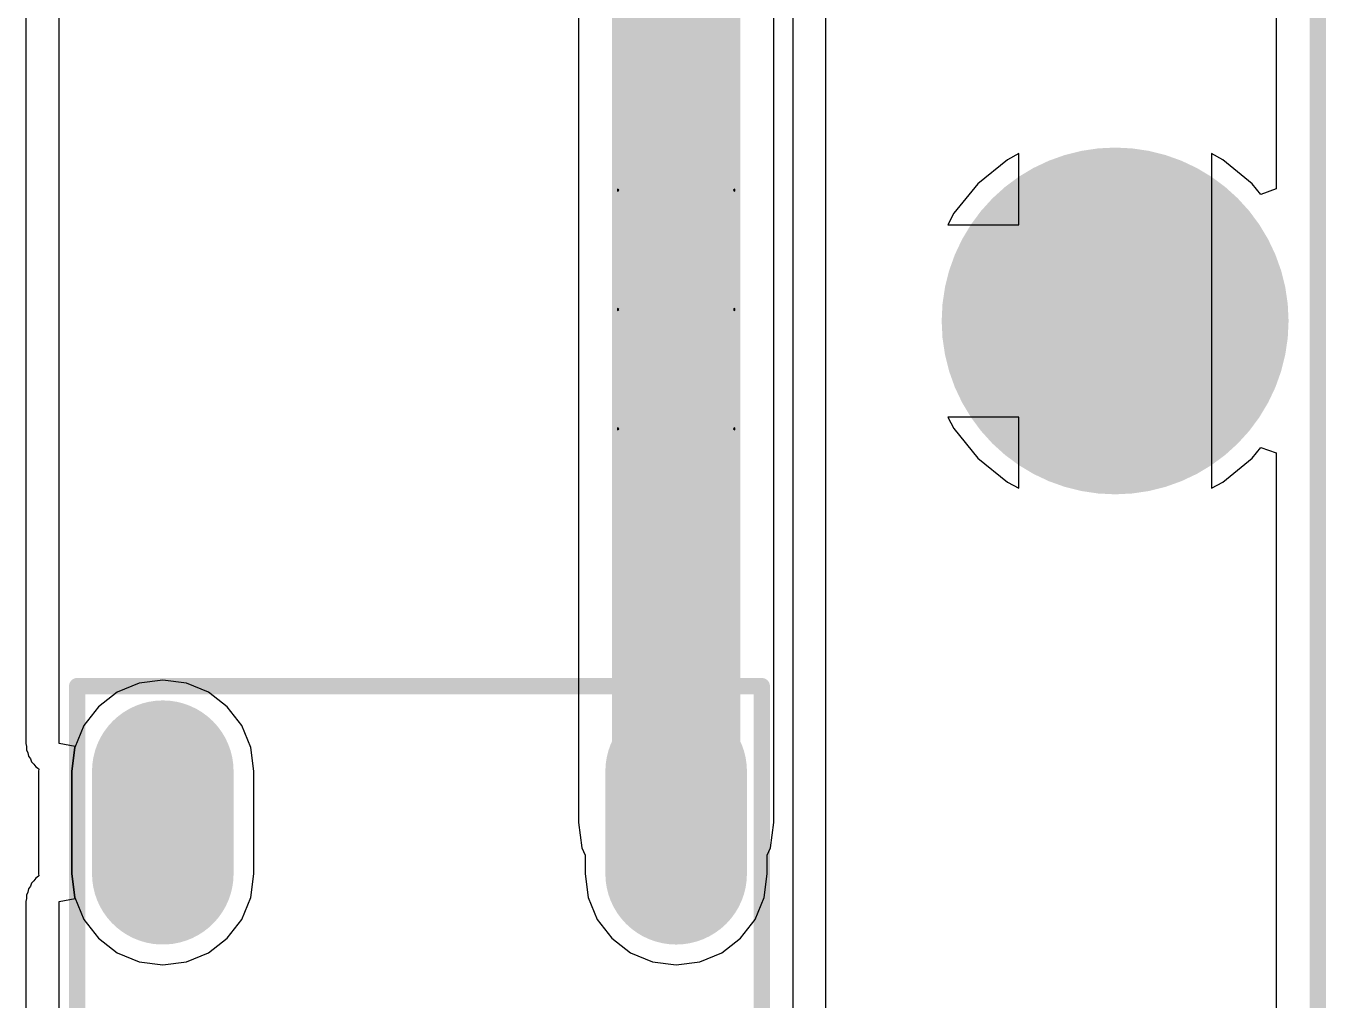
# Model space of a CAD drawing. Extents: x 84.4 to 114.7, y 49.3 to 76.6.
# Drawn here: x 104.41 to 114.54, y 60.14 to 67.73 of the extents above; entities that cross this region are included whole.
import ezdxf

# ---------------------------------------------------------------- set-up
doc = ezdxf.new("R2010")
doc.units = 0
doc.layers.get('0').update_dxf_attribs({"linetype": 'CONTINUOUS'})
for name, color, linetype in [('BOTTOMLAYER', 5, 'CONTINUOUS'), ('BOTTOMSOLDER', 6, 'CONTINUOUS'), ('KEEPOUTLAYER', 6, 'CONTINUOUS'), ('MULTILAYER', 9, 'CONTINUOUS'), ('PADHOLELAYER', 156, 'CONTINUOUS'), ('TOPLAYER', 1, 'CONTINUOUS'), ('TOPOVERLAY', 2, 'CONTINUOUS'), ('TOPSOLDER', 216, 'CONTINUOUS'), ('VIAHOLELAYER', 16, 'CONTINUOUS')]:
    doc.layers.add(name, color=color, linetype=linetype)

# ---------------------------------------------------------------- blocks, each defined once
blk = doc.blocks.new('COUPLER___1_13')
at = {"layer": 'BOTTOMLAYER', "const_width": 0.900001}
for points in [[(0.450002, 2.62), (-0.449997, 2.62)], [(-1.999999, -2.220001), (-1.999999, -3.019999)], [(2.000001, -2.220001), (2.000001, -3.019999)]]:
    blk.add_lwpolyline(points, dxfattribs=at)
at = {"layer": 'BOTTOMLAYER', "const_width": 0.449999}
for points in [[(-0.674997, 2.62, 1), (-0.224996, 2.62, 1)], [(0.225001, 2.62, 1), (0.675002, 2.62, 1)], [(-2.224999, -2.220001, 1), (-1.774998, -2.220001, 1)], [(1.775, -2.220001, 1), (2.225002, -2.220001, 1)], [(-2.224999, -3.019999, 1), (-1.774998, -3.019999, 1)], [(1.775, -3.019999, 1), (2.225002, -3.019999, 1)]]:
    blk.add_lwpolyline(points, format="xyb", close=True, dxfattribs=at)
at = {"layer": 'BOTTOMSOLDER', "const_width": 1.103201}
for points in [[(0.450002, 2.62), (-0.449997, 2.62)], [(-1.999999, -2.220001), (-1.999999, -3.019999)], [(2.000001, -2.220001), (2.000001, -3.019999)]]:
    blk.add_lwpolyline(points, dxfattribs=at)
at = {"layer": 'BOTTOMSOLDER', "const_width": 0.551599}
for points in [[(-0.725797, 2.62, 1), (-0.174196, 2.62, 1)], [(0.174201, 2.62, 1), (0.725802, 2.62, 1)], [(-2.275799, -2.220001, 1), (-1.724198, -2.220001, 1)], [(1.7242, -2.220001, 1), (2.275802, -2.220001, 1)], [(-2.275799, -3.019999, 1), (-1.724198, -3.019999, 1)], [(1.7242, -3.019999, 1), (2.275802, -3.019999, 1)]]:
    blk.add_lwpolyline(points, format="xyb", close=True, dxfattribs=at)
at = {"layer": 'MULTILAYER', "const_width": 0.900001}
for points in [[(0.450002, 2.62), (-0.449997, 2.62)], [(-1.999999, -2.220001), (-1.999999, -3.019999)], [(2.000001, -2.220001), (2.000001, -3.019999)]]:
    blk.add_lwpolyline(points, dxfattribs=at)
at = {"layer": 'MULTILAYER', "const_width": 0.449999}
for points in [[(-0.674997, 2.62, 1), (-0.224996, 2.62, 1)], [(0.225001, 2.62, 1), (0.675002, 2.62, 1)], [(-2.224999, -2.220001, 1), (-1.774998, -2.220001, 1)], [(1.775, -2.220001, 1), (2.225002, -2.220001, 1)], [(-2.224999, -3.019999, 1), (-1.774998, -3.019999, 1)], [(1.775, -3.019999, 1), (2.225002, -3.019999, 1)]]:
    blk.add_lwpolyline(points, format="xyb", close=True, dxfattribs=at)
at = {"layer": 'PADHOLELAYER', "const_width": 0.299999}
for points in [[(-0.149997, 2.62, 1), (0.150002, 2.62, 1)], [(-2.149998, -2.62, 1), (-1.849999, -2.62, 1)], [(1.850001, -2.62, 1), (2.150001, -2.62, 1)]]:
    blk.add_lwpolyline(points, format="xyb", close=True, dxfattribs=at)
at = {"layer": 'TOPLAYER', "const_width": 0.900001}
for points in [[(0.450002, 2.62), (-0.449997, 2.62)], [(-1.999999, -2.220001), (-1.999999, -3.019999)], [(2.000001, -2.220001), (2.000001, -3.019999)]]:
    blk.add_lwpolyline(points, dxfattribs=at)
at = {"layer": 'TOPLAYER', "const_width": 0.449999}
for points in [[(-0.674997, 2.62, 1), (-0.224996, 2.62, 1)], [(0.225001, 2.62, 1), (0.675002, 2.62, 1)], [(-2.224999, -2.220001, 1), (-1.774998, -2.220001, 1)], [(1.775, -2.220001, 1), (2.225002, -2.220001, 1)], [(-2.224999, -3.019999, 1), (-1.774998, -3.019999, 1)], [(1.775, -3.019999, 1), (2.225002, -3.019999, 1)]]:
    blk.add_lwpolyline(points, format="xyb", close=True, dxfattribs=at)
at = {"layer": 'TOPOVERLAY', "const_width": 0.127}
for points in [[(2.667, 3.302), (-2.667, 3.302)], [(-2.667, 3.302), (-2.667, -3.683)], [(2.667, 3.302), (2.667, -3.683)], [(2.667, -3.683), (-2.667, -3.683)]]:
    blk.add_lwpolyline(points, dxfattribs=at)
at = {"layer": 'TOPOVERLAY', "const_width": 0.0635}
for points in [[(-2.69875, 3.302, 1), (-2.63525, 3.302, 1)], [(-2.69875, 3.302, 1), (-2.63525, 3.302, 1)], [(2.63525, 3.302, 1), (2.69875, 3.302, 1)], [(2.63525, 3.302, 1), (2.69875, 3.302, 1)], [(-2.69875, -3.683, 1), (-2.63525, -3.683, 1)], [(-2.69875, -3.683, 1), (-2.63525, -3.683, 1)], [(2.63525, -3.683, 1), (2.69875, -3.683, 1)], [(2.63525, -3.683, 1), (2.69875, -3.683, 1)]]:
    blk.add_lwpolyline(points, format="xyb", close=True, dxfattribs=at)
at = {"layer": 'TOPSOLDER', "const_width": 1.103201}
for points in [[(0.450002, 2.62), (-0.449997, 2.62)], [(-1.999999, -2.220001), (-1.999999, -3.019999)], [(2.000001, -2.220001), (2.000001, -3.019999)]]:
    blk.add_lwpolyline(points, dxfattribs=at)
at = {"layer": 'TOPSOLDER', "const_width": 0.551599}
for points in [[(-0.725797, 2.62, 1), (-0.174196, 2.62, 1)], [(0.174201, 2.62, 1), (0.725802, 2.62, 1)], [(-2.275799, -2.220001, 1), (-1.724198, -2.220001, 1)], [(1.7242, -2.220001, 1), (2.275802, -2.220001, 1)], [(-2.275799, -3.019999, 1), (-1.724198, -3.019999, 1)], [(1.7242, -3.019999, 1), (2.275802, -3.019999, 1)]]:
    blk.add_lwpolyline(points, format="xyb", close=True, dxfattribs=at)

msp = doc.modelspace()

# ---------------------------------------------------------------- linework, layer by layer
at = {"layer": 'BOTTOMLAYER'}
for p, q in [((114.151867, 75.585998), (114.151867, 66.464635)), ((104.409596, 68.219998), (104.409596, 62.142865)), ((104.668571, 62.142865), (104.668571, 68.219998)), ((110.383571, 68.219998), (110.383571, 55.392998)), ((110.642547, 55.392998), (110.642547, 68.219998)), ((112.056388, 66.692226), (111.827373, 66.504279)), ((112.146009, 66.740131), (112.056388, 66.692226)), ((112.146009, 66.185644), (112.146009, 66.740131)), ((113.735627, 66.692226), (113.646006, 66.740131)), ((113.646006, 66.740131), (113.646006, 65.435391)), ((113.964641, 66.504279), (113.735627, 66.692226)), ((109.029429, 66.456344), (109.01776, 66.464142)), ((109.01776, 66.464142), (109.01776, 66.448546)), ((109.01776, 66.448546), (109.029429, 66.456344)), ((109.933379, 66.464142), (109.921711, 66.456344)), ((109.921711, 66.456344), (109.933379, 66.448546)), ((109.933379, 66.448546), (109.933379, 66.464142)), ((111.827373, 66.504279), (111.639426, 66.275265)), ((114.032289, 66.421848), (113.964641, 66.504279)), ((114.151867, 66.464635), (114.032289, 66.421848)), ((111.639426, 66.275265), (111.591522, 66.185644)), ((111.591522, 66.185644), (112.146009, 66.185644)), ((109.029429, 65.525012), (109.01776, 65.53281)), ((109.01776, 65.53281), (109.01776, 65.517215)), ((109.01776, 65.517215), (109.029429, 65.525012)), ((109.933379, 65.53281), (109.921711, 65.525012)), ((109.921711, 65.525012), (109.933379, 65.517215)), ((109.933379, 65.517215), (109.933379, 65.53281)), ((113.646006, 65.435391), (113.646006, 64.13116)), ((112.146009, 64.685647), (111.591522, 64.685647)), ((111.591522, 64.685647), (111.639426, 64.596025)), ((112.146009, 64.13116), (112.146009, 64.685647)), ((109.029429, 64.593681), (109.01776, 64.601479)), ((109.01776, 64.601479), (109.01776, 64.585883)), ((109.01776, 64.585883), (109.029429, 64.593681)), ((109.933379, 64.601479), (109.921711, 64.593681)), ((109.921711, 64.593681), (109.933379, 64.585883)), ((109.933379, 64.585883), (109.933379, 64.601479)), ((111.639426, 64.596025), (111.827373, 64.367011)), ((113.964641, 64.367011), (114.032289, 64.449442)), ((114.032289, 64.449442), (114.151867, 64.406656)), ((111.827373, 64.367011), (112.056388, 64.179064)), ((113.735627, 64.179064), (113.964641, 64.367011)), ((114.151867, 64.406656), (114.151867, 50.336)), ((112.056388, 64.179064), (112.146009, 64.13116)), ((113.646006, 64.13116), (113.735627, 64.179064)), ((104.409596, 62.142865), (104.414571, 62.117846)), ((104.414571, 62.117846), (104.414571, 62.092345)), ((104.79308, 62.118098), (104.668571, 62.142865)), ((104.765445, 61.926), (104.789641, 62.109794)), ((104.789641, 62.109794), (104.79308, 62.118098)), ((104.414571, 62.092345), (104.424333, 62.068781)), ((104.424333, 62.068781), (104.429309, 62.04376)), ((104.429309, 62.04376), (104.443482, 62.022548)), ((104.443482, 62.022548), (104.45324, 61.998987)), ((104.45324, 61.998987), (104.471274, 61.980953)), ((104.471274, 61.980953), (104.485448, 61.959741)), ((104.485448, 61.959741), (104.506659, 61.945568)), ((104.509748, 61.94248), (104.506469, 61.926)), ((104.506469, 61.926), (104.506469, 61.525747)), ((104.506659, 61.945568), (104.509748, 61.94248)), ((104.765445, 61.525747), (104.765445, 61.926)), ((104.506469, 61.525747), (104.506469, 61.126002)), ((104.765445, 61.126002), (104.765445, 61.525747)), ((104.485448, 61.09226), (104.471274, 61.071049)), ((104.506659, 61.106434), (104.485448, 61.09226)), ((104.506469, 61.126002), (104.509748, 61.109522)), ((104.509748, 61.109522), (104.506659, 61.106434)), ((104.789641, 60.942207), (104.765445, 61.126002)), ((104.424333, 60.983221), (104.414571, 60.959657)), ((104.429309, 61.008242), (104.424333, 60.983221)), ((104.443482, 61.029454), (104.429309, 61.008242)), ((104.45324, 61.053015), (104.443482, 61.029454)), ((104.471274, 61.071049), (104.45324, 61.053015)), ((104.414571, 60.934153), (104.409596, 60.909136)), ((104.409596, 60.909136), (104.409596, 55.392998)), ((104.414571, 60.959657), (104.414571, 60.934153)), ((104.668571, 60.909136), (104.79308, 60.933904)), ((104.668571, 55.392998), (104.668571, 60.909136)), ((104.79308, 60.933904), (104.789641, 60.942207))]:
    msp.add_line(p, q, dxfattribs=at)
for points, const_width in [([(109.28507, 66.92201, 1), (109.66607, 66.92201, 1)], 0.381), ([(112.271007, 65.435645, 1), (113.521007, 65.435645, 1)], 1.25), ([(109.28507, 65.990678, 1), (109.66607, 65.990678, 1)], 0.381), ([(109.28507, 65.059347, 1), (109.66607, 65.059347, 1)], 0.381), ([(109.28507, 64.128015, 1), (109.66607, 64.128015, 1)], 0.381)]:
    msp.add_lwpolyline(points, format="xyb", close=True, dxfattribs=dict(at, const_width=const_width))
at = {"layer": 'BOTTOMSOLDER', "const_width": 1.3516}
msp.add_lwpolyline([(112.220207, 65.435645, 1), (113.571807, 65.435645, 1)], format="xyb", close=True, dxfattribs=at)
at = {"layer": 'KEEPOUTLAYER', "const_width": 0.127}
msp.add_lwpolyline([(114.475588, 50.336), (114.475588, 75.585998)], dxfattribs=at)
at = {"layer": 'MULTILAYER'}
for points, const_width in [([(109.28507, 66.92201, 1), (109.66607, 66.92201, 1)], 0.381), ([(112.271007, 65.435645, 1), (113.521007, 65.435645, 1)], 1.25), ([(109.28507, 65.990678, 1), (109.66607, 65.990678, 1)], 0.381), ([(109.28507, 65.059347, 1), (109.66607, 65.059347, 1)], 0.381), ([(109.28507, 64.128015, 1), (109.66607, 64.128015, 1)], 0.381)]:
    msp.add_lwpolyline(points, format="xyb", close=True, dxfattribs=dict(at, const_width=const_width))
at = {"layer": 'PADHOLELAYER', "const_width": 0.849998}
msp.add_lwpolyline([(112.471007, 65.435645, 1), (113.321008, 65.435645, 1)], format="xyb", close=True, dxfattribs=at)
at = {"layer": 'TOPLAYER'}
for p, q in [((114.151867, 75.585998), (114.151867, 66.464635)), ((108.715063, 68.329015), (108.715063, 66.92201)), ((110.236076, 66.92201), (110.236076, 68.329015)), ((108.715063, 66.92201), (108.715063, 65.990678)), ((110.236076, 65.990678), (110.236076, 66.92201)), ((112.056388, 66.692226), (111.827373, 66.504279)), ((112.146009, 66.740131), (112.056388, 66.692226)), ((112.146009, 66.185644), (112.146009, 66.740131)), ((113.735627, 66.692226), (113.646006, 66.740131)), ((113.646006, 66.740131), (113.646006, 65.435391)), ((113.964641, 66.504279), (113.735627, 66.692226)), ((111.827373, 66.504279), (111.639426, 66.275265)), ((114.032289, 66.421848), (113.964641, 66.504279)), ((114.151867, 66.464635), (114.032289, 66.421848)), ((111.639426, 66.275265), (111.591522, 66.185644)), ((111.591522, 66.185644), (112.146009, 66.185644)), ((108.715063, 65.990678), (108.715063, 65.059347)), ((110.236076, 65.059347), (110.236076, 65.990678)), ((113.646006, 65.435391), (113.646006, 64.13116)), ((108.715063, 65.059347), (108.715063, 64.128015)), ((110.236076, 64.128015), (110.236076, 65.059347)), ((112.146009, 64.685647), (111.591522, 64.685647)), ((111.591522, 64.685647), (111.639426, 64.596025)), ((112.146009, 64.13116), (112.146009, 64.685647)), ((111.639426, 64.596025), (111.827373, 64.367011)), ((113.964641, 64.367011), (114.032289, 64.449442)), ((114.032289, 64.449442), (114.151867, 64.406656)), ((111.827373, 64.367011), (112.056388, 64.179064)), ((113.735627, 64.179064), (113.964641, 64.367011)), ((114.151867, 64.406656), (114.151867, 50.336)), ((108.715063, 64.128015), (108.715063, 61.526001)), ((110.236076, 61.526001), (110.236076, 64.128015)), ((112.056388, 64.179064), (112.146009, 64.13116)), ((113.646006, 64.13116), (113.735627, 64.179064)), ((105.291788, 62.611879), (105.120531, 62.540942)), ((105.47557, 62.636075), (105.291788, 62.611879)), ((105.659352, 62.611879), (105.47557, 62.636075)), ((105.830609, 62.540942), (105.659352, 62.611879)), ((105.120531, 62.540942), (104.973471, 62.4281)), ((105.97767, 62.4281), (105.830609, 62.540942)), ((104.973471, 62.4281), (104.860628, 62.281039)), ((106.090512, 62.281039), (105.97767, 62.4281)), ((104.860628, 62.281039), (104.789691, 62.109782)), ((106.161449, 62.109782), (106.090512, 62.281039)), ((104.789691, 62.109782), (104.765495, 61.926)), ((106.185645, 61.926), (106.161449, 62.109782)), ((104.765495, 61.926), (104.765495, 61.126002)), ((106.185645, 61.126002), (106.185645, 61.926)), ((108.715063, 61.526001), (108.740976, 61.329166)), ((110.210163, 61.329166), (110.236076, 61.526001)), ((108.740976, 61.329166), (108.765495, 61.269974)), ((110.185644, 61.269974), (110.210163, 61.329166)), ((108.765495, 61.269974), (108.765495, 61.126002)), ((110.185644, 61.126002), (110.185644, 61.269974)), ((104.765495, 61.126002), (104.789691, 60.94222)), ((106.161449, 60.94222), (106.185645, 61.126002)), ((108.765495, 61.126002), (108.789691, 60.94222)), ((110.161448, 60.94222), (110.185644, 61.126002)), ((104.789691, 60.94222), (104.860628, 60.770963)), ((106.090512, 60.770963), (106.161449, 60.94222)), ((108.789691, 60.94222), (108.860628, 60.770966)), ((110.090511, 60.770966), (110.161448, 60.94222)), ((104.860628, 60.770963), (104.973471, 60.623902)), ((105.97767, 60.623902), (106.090512, 60.770963)), ((108.860628, 60.770966), (108.97347, 60.623902)), ((109.977669, 60.623902), (110.090511, 60.770966)), ((104.973471, 60.623902), (105.120531, 60.51106)), ((105.830609, 60.51106), (105.97767, 60.623902)), ((108.97347, 60.623902), (109.120531, 60.51106)), ((109.830608, 60.51106), (109.977669, 60.623902)), ((105.120531, 60.51106), (105.291788, 60.440123)), ((105.659352, 60.440123), (105.830609, 60.51106)), ((109.120531, 60.51106), (109.291788, 60.440123)), ((109.659351, 60.440123), (109.830608, 60.51106)), ((105.291788, 60.440123), (105.47557, 60.415927)), ((105.47557, 60.415927), (105.659352, 60.440123)), ((109.291788, 60.440123), (109.47557, 60.415927)), ((109.47557, 60.415927), (109.659351, 60.440123))]:
    msp.add_line(p, q, dxfattribs=at)
at = {"layer": 'TOPLAYER', "const_width": 1.000001}
for points in [[(109.47557, 66.92201), (109.47557, 68.890012)], [(109.47557, 65.990678), (109.47557, 66.92201)], [(109.47557, 65.059347), (109.47557, 65.990678)], [(109.47557, 64.128015), (109.47557, 65.059347)], [(109.47557, 61.526001), (109.47557, 64.128015)]]:
    msp.add_lwpolyline(points, dxfattribs=at)
at = {"layer": 'TOPLAYER'}
for points, const_width in [([(109.22557, 66.92201, 1), (109.725569, 66.92201, 1)], 0.499999), ([(109.22557, 66.92201, 1), (109.725569, 66.92201, 1)], 0.499999), ([(109.28507, 66.92201, 1), (109.66607, 66.92201, 1)], 0.381), ([(112.271007, 65.435645, 1), (113.521007, 65.435645, 1)], 1.25), ([(109.22557, 65.990678, 1), (109.725569, 65.990678, 1)], 0.499999), ([(109.22557, 65.990678, 1), (109.725569, 65.990678, 1)], 0.499999), ([(109.28507, 65.990678, 1), (109.66607, 65.990678, 1)], 0.381), ([(109.22557, 65.059347, 1), (109.725569, 65.059347, 1)], 0.499999), ([(109.22557, 65.059347, 1), (109.725569, 65.059347, 1)], 0.499999), ([(109.28507, 65.059347, 1), (109.66607, 65.059347, 1)], 0.381), ([(109.22557, 64.128015, 1), (109.725569, 64.128015, 1)], 0.499999), ([(109.22557, 64.128015, 1), (109.725569, 64.128015, 1)], 0.499999), ([(109.28507, 64.128015, 1), (109.66607, 64.128015, 1)], 0.381), ([(109.22557, 61.526001, 1), (109.725569, 61.526001, 1)], 0.499999)]:
    msp.add_lwpolyline(points, format="xyb", close=True, dxfattribs=dict(at, const_width=const_width))
at = {"layer": 'TOPSOLDER', "const_width": 1.3516}
msp.add_lwpolyline([(112.220207, 65.435645, 1), (113.571807, 65.435645, 1)], format="xyb", close=True, dxfattribs=at)
at = {"layer": 'VIAHOLELAYER', "const_width": 0.254}
for points in [[(109.34857, 66.92201, 1), (109.60257, 66.92201, 1)], [(109.34857, 65.990678, 1), (109.60257, 65.990678, 1)], [(109.34857, 65.059347, 1), (109.60257, 65.059347, 1)], [(109.34857, 64.128015, 1), (109.60257, 64.128015, 1)]]:
    msp.add_lwpolyline(points, format="xyb", close=True, dxfattribs=at)

# ---------------------------------------------------------------- block references
at = {"rotation": 180}
msp.add_blockref('COUPLER___1_13', (107.475571, 58.906001), dxfattribs=at)

doc.saveas('drawing.dxf')
